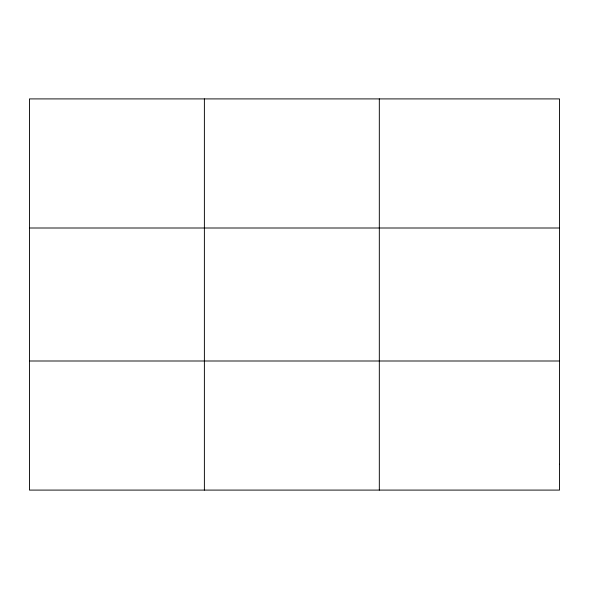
<?xml version="1.0" encoding="UTF-8"?>
<svg xmlns="http://www.w3.org/2000/svg" width="589" height="589" viewBox="0 0 589 589"><rect width="100%" height="100%" fill="white"/><g stroke="black" fill="none" stroke-linecap="round" stroke-linejoin="round"><path stroke-width="0.88" d="M204.383 98.908L204.383 490.092M379.316 98.908L379.316 490.092M29.45 228.002L559.55 228.002M29.45 360.998L559.55 360.998M559.55 464.272L559.55 490.092L29.45 490.092L29.45 98.908L559.55 98.908L559.55 464.272"/></g></svg>
